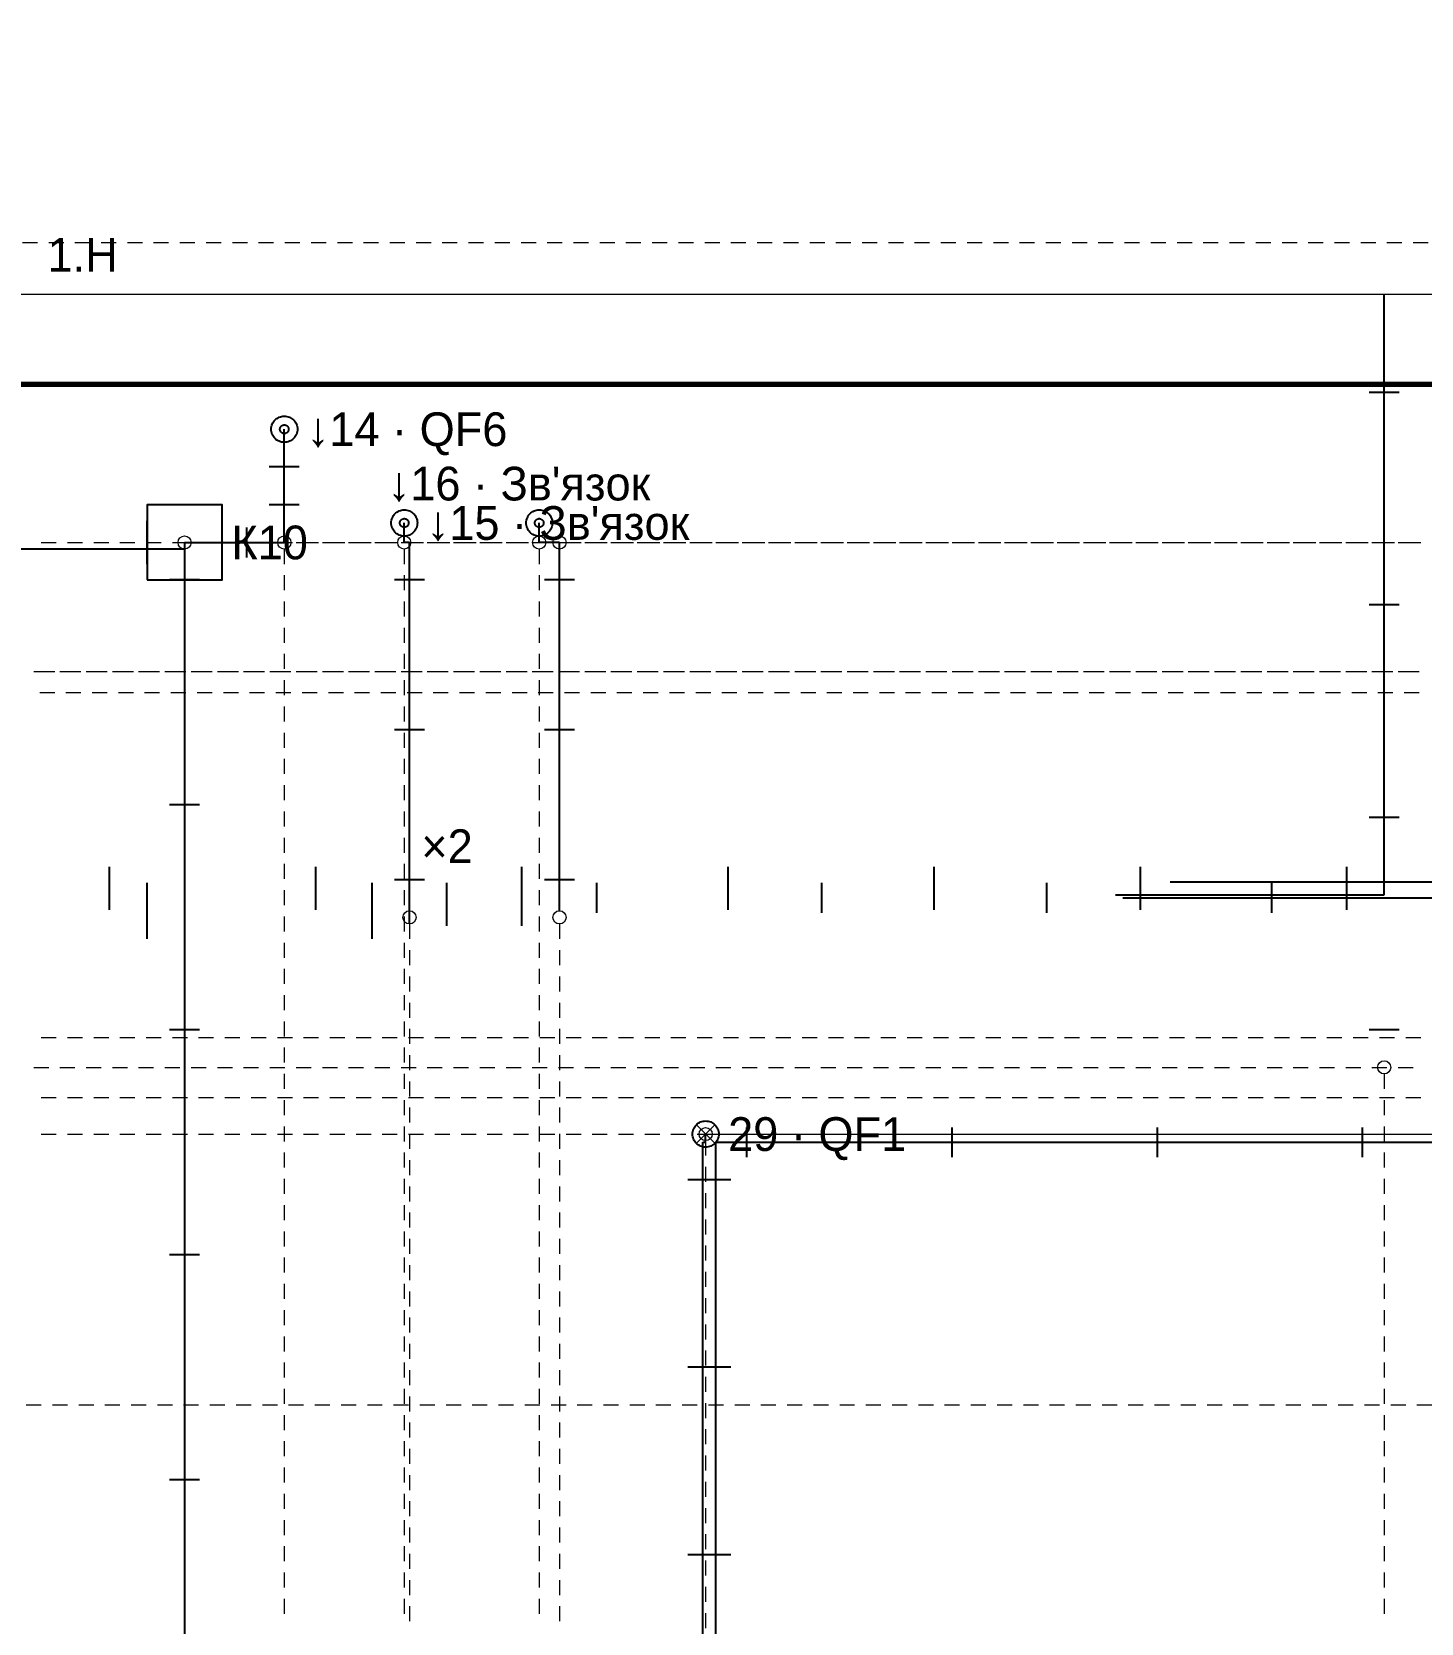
# Paper-space layout '08 Розгортки' of a CAD drawing. Header units: millimetres. Extents: x 0 to 841, y 0 to 594.
# Drawn here: x 273 to 347.1, y 223.4 to 308.3 of the extents above; entities that cross this region are included whole.
import ezdxf
from ezdxf.enums import TextEntityAlignment as Align

# ---------------------------------------------------------------- set-up
doc = ezdxf.new("R2010")
doc.units = ezdxf.units.MM
doc.linetypes.add('E_CABLE_DASH', pattern=[225, 150, -75])
for name, color, linetype in [('E-ELEV', 7, 'Continuous'), ('M-FIX', 7, 'Continuous'), ('W-BOX', 1, 'Continuous'), ('W-CABLE-DEVICE', 1, 'E_CABLE_DASH'), ('W-CABLE-LIGHT', 1, 'E_CABLE_DASH'), ('W-CABLE-LOW', 1, 'E_CABLE_DASH'), ('W-CABLE-SOCKET', 1, 'E_CABLE_DASH')]:
    doc.layers.add(name, color=color, linetype=linetype)
doc.styles.add('PLEX_LIGHT', font='IBMPlexSans-Light.ttf')

psp = doc.layouts.new('08 Розгортки')

# ---------------------------------------------------------------- linework, layer by layer
at = {"layer": 'E-ELEV', "lineweight": 13, "true_color": 0xd9d3c8}
for p, q in [((272.497, 297.075), (273.297, 297.075)), ((273.897, 297.075), (274.697, 297.075)), ((275.297, 297.075), (276.097, 297.075)), ((276.697, 297.075), (277.497, 297.075)), ((278.097, 297.075), (278.897, 297.075)), ((279.497, 297.075), (280.297, 297.075)), ((280.897, 297.075), (281.697, 297.075)), ((282.297, 297.075), (283.097, 297.075)), ((283.697, 297.075), (284.497, 297.075)), ((285.097, 297.075), (285.897, 297.075)), ((286.497, 297.075), (287.297, 297.075)), ((287.897, 297.075), (288.697, 297.075)), ((289.297, 297.075), (290.097, 297.075)), ((290.697, 297.075), (291.497, 297.075)), ((292.097, 297.075), (292.897, 297.075)), ((293.497, 297.075), (294.297, 297.075)), ((294.897, 297.075), (295.697, 297.075)), ((296.297, 297.075), (297.097, 297.075)), ((297.697, 297.075), (298.497, 297.075)), ((299.097, 297.075), (299.897, 297.075)), ((300.497, 297.075), (301.297, 297.075)), ((301.897, 297.075), (302.697, 297.075)), ((303.297, 297.075), (304.097, 297.075)), ((304.697, 297.075), (305.497, 297.075)), ((306.097, 297.075), (306.897, 297.075)), ((307.497, 297.075), (308.297, 297.075)), ((308.897, 297.075), (309.697, 297.075)), ((310.297, 297.075), (311.097, 297.075)), ((311.697, 297.075), (312.497, 297.075)), ((313.097, 297.075), (313.897, 297.075)), ((314.497, 297.075), (315.297, 297.075)), ((315.897, 297.075), (316.697, 297.075)), ((317.297, 297.075), (318.097, 297.075)), ((318.697, 297.075), (319.497, 297.075)), ((320.097, 297.075), (320.897, 297.075)), ((321.497, 297.075), (322.297, 297.075)), ((322.897, 297.075), (323.697, 297.075)), ((324.297, 297.075), (325.097, 297.075)), ((325.697, 297.075), (326.497, 297.075)), ((327.097, 297.075), (327.897, 297.075)), ((328.497, 297.075), (329.297, 297.075)), ((329.897, 297.075), (330.697, 297.075)), ((331.297, 297.075), (332.097, 297.075)), ((332.697, 297.075), (333.497, 297.075)), ((334.097, 297.075), (334.897, 297.075)), ((335.497, 297.075), (336.297, 297.075)), ((336.897, 297.075), (337.697, 297.075)), ((338.297, 297.075), (339.097, 297.075)), ((339.697, 297.075), (340.497, 297.075)), ((341.097, 297.075), (341.897, 297.075)), ((342.497, 297.075), (343.297, 297.075)), ((343.897, 297.075), (344.697, 297.075)), ((345.297, 297.075), (346.097, 297.075)), ((346.697, 297.075), (347.497, 297.075)), ((273.497, 281.075), (274.297, 281.075)), ((274.897, 281.075), (275.697, 281.075)), ((276.297, 281.075), (277.097, 281.075)), ((277.697, 281.075), (278.497, 281.075)), ((279.097, 281.075), (279.897, 281.075)), ((280.497, 281.075), (281.297, 281.075)), ((281.497, 281.075), (282.297, 281.075)), ((281.897, 281.075), (282.697, 281.075)), ((282.897, 281.075), (283.697, 281.075)), ((283.297, 281.075), (284.097, 281.075)), ((284.297, 281.075), (285.097, 281.075)), ((284.697, 281.075), (285.497, 281.075)), ((285.697, 281.075), (286.497, 281.075)), ((286.097, 281.075), (286.897, 281.075)), ((287.097, 281.075), (287.897, 281.075)), ((287.497, 281.075), (288.297, 281.075)), ((288.497, 281.075), (289.297, 281.075)), ((288.897, 281.075), (289.697, 281.075)), ((289.897, 281.075), (290.697, 281.075)), ((290.297, 281.075), (291.097, 281.075)), ((291.297, 281.075), (292.097, 281.075)), ((291.697, 281.075), (292.497, 281.075)), ((292.697, 281.075), (293.497, 281.075)), ((293.097, 281.075), (293.897, 281.075)), ((294.097, 281.075), (294.897, 281.075)), ((294.497, 281.075), (295.297, 281.075)), ((295.497, 281.075), (296.297, 281.075)), ((295.897, 281.075), (296.697, 281.075)), ((296.897, 281.075), (297.697, 281.075)), ((297.297, 281.075), (298.097, 281.075)), ((298.297, 281.075), (299.097, 281.075)), ((298.697, 281.075), (299.497, 281.075)), ((299.697, 281.075), (300.497, 281.075)), ((300.097, 281.075), (300.897, 281.075)), ((301.097, 281.075), (301.897, 281.075)), ((301.497, 281.075), (302.297, 281.075)), ((301.497, 281.075), (302.297, 281.075)), ((302.497, 281.075), (303.297, 281.075)), ((302.897, 281.075), (303.697, 281.075)), ((302.897, 281.075), (303.697, 281.075)), ((303.897, 281.075), (304.697, 281.075)), ((304.297, 281.075), (305.097, 281.075)), ((304.297, 281.075), (305.097, 281.075)), ((305.297, 281.075), (306.097, 281.075)), ((305.697, 281.075), (306.497, 281.075)), ((305.697, 281.075), (306.497, 281.075)), ((306.697, 281.075), (307.497, 281.075)), ((307.097, 281.075), (307.897, 281.075)), ((307.097, 281.075), (307.897, 281.075)), ((308.097, 281.075), (308.897, 281.075)), ((308.497, 281.075), (309.297, 281.075)), ((308.497, 281.075), (309.297, 281.075)), ((309.497, 281.075), (310.297, 281.075)), ((309.897, 281.075), (310.697, 281.075)), ((309.897, 281.075), (310.697, 281.075)), ((310.897, 281.075), (311.697, 281.075)), ((311.297, 281.075), (312.097, 281.075)), ((311.297, 281.075), (312.097, 281.075)), ((312.297, 281.075), (313.097, 281.075)), ((312.697, 281.075), (313.497, 281.075)), ((312.697, 281.075), (313.497, 281.075)), ((313.697, 281.075), (314.497, 281.075)), ((314.097, 281.075), (314.897, 281.075)), ((314.097, 281.075), (314.897, 281.075)), ((315.097, 281.075), (315.897, 281.075)), ((315.497, 281.075), (316.297, 281.075)), ((315.497, 281.075), (316.297, 281.075)), ((316.497, 281.075), (317.297, 281.075)), ((316.897, 281.075), (317.697, 281.075)), ((316.897, 281.075), (317.697, 281.075)), ((317.897, 281.075), (318.697, 281.075)), ((318.297, 281.075), (319.097, 281.075)), ((318.297, 281.075), (319.097, 281.075)), ((319.297, 281.075), (320.097, 281.075)), ((319.697, 281.075), (320.497, 281.075)), ((319.697, 281.075), (320.497, 281.075)), ((320.697, 281.075), (321.497, 281.075)), ((321.097, 281.075), (321.897, 281.075)), ((321.097, 281.075), (321.897, 281.075)), ((322.097, 281.075), (322.897, 281.075)), ((322.497, 281.075), (323.297, 281.075)), ((322.497, 281.075), (323.297, 281.075)), ((323.497, 281.075), (324.297, 281.075)), ((323.897, 281.075), (324.697, 281.075)), ((323.897, 281.075), (324.697, 281.075)), ((324.897, 281.075), (325.697, 281.075)), ((325.297, 281.075), (326.097, 281.075)), ((325.297, 281.075), (326.097, 281.075)), ((326.297, 281.075), (327.097, 281.075)), ((326.697, 281.075), (327.497, 281.075)), ((326.697, 281.075), (327.497, 281.075)), ((327.697, 281.075), (328.497, 281.075)), ((328.097, 281.075), (328.897, 281.075)), ((328.097, 281.075), (328.897, 281.075)), ((329.097, 281.075), (329.897, 281.075)), ((329.497, 281.075), (330.297, 281.075)), ((329.497, 281.075), (330.297, 281.075)), ((330.497, 281.075), (331.297, 281.075)), ((330.897, 281.075), (331.697, 281.075)), ((330.897, 281.075), (331.697, 281.075)), ((331.897, 281.075), (332.697, 281.075)), ((332.297, 281.075), (333.097, 281.075)), ((332.297, 281.075), (333.097, 281.075)), ((333.297, 281.075), (334.097, 281.075)), ((333.697, 281.075), (334.497, 281.075)), ((333.697, 281.075), (334.497, 281.075)), ((334.697, 281.075), (335.497, 281.075)), ((335.097, 281.075), (335.897, 281.075)), ((335.097, 281.075), (335.897, 281.075)), ((336.097, 281.075), (336.897, 281.075)), ((336.497, 281.075), (337.297, 281.075)), ((336.497, 281.075), (337.297, 281.075)), ((337.497, 281.075), (338.297, 281.075)), ((337.897, 281.075), (338.697, 281.075)), ((337.897, 281.075), (338.697, 281.075)), ((338.897, 281.075), (339.697, 281.075)), ((339.297, 281.075), (340.097, 281.075)), ((339.297, 281.075), (340.097, 281.075)), ((340.297, 281.075), (341.097, 281.075)), ((340.697, 281.075), (341.497, 281.075)), ((340.697, 281.075), (341.497, 281.075)), ((341.697, 281.075), (342.497, 281.075)), ((342.097, 281.075), (342.897, 281.075)), ((342.097, 281.075), (342.897, 281.075)), ((343.097, 281.075), (343.897, 281.075)), ((343.497, 281.075), (344.297, 281.075)), ((343.497, 281.075), (344.297, 281.075)), ((344.497, 281.075), (345.297, 281.075)), ((344.897, 281.075), (345.697, 281.075)), ((344.897, 281.075), (345.697, 281.075)), ((345.897, 281.075), (346.697, 281.075)), ((346.297, 281.075), (347.097, 281.075)), ((346.297, 281.075), (347.097, 281.075)), ((281.147, 280.725), (281.147, 279.925)), ((286.467, 280.725), (286.467, 279.925)), ((292.867, 280.725), (292.867, 279.925)), ((300.067, 280.725), (300.067, 279.925)), ((281.147, 279.325), (281.147, 278.525)), ((286.467, 279.325), (286.467, 278.525)), ((292.867, 279.325), (292.867, 278.525)), ((300.067, 279.325), (300.067, 278.525)), ((281.147, 277.925), (281.147, 277.125)), ((286.467, 277.925), (286.467, 277.125)), ((292.867, 277.925), (292.867, 277.125)), ((300.067, 277.925), (300.067, 277.125)), ((281.147, 276.525), (281.147, 275.725)), ((286.467, 276.525), (286.467, 275.725)), ((292.867, 276.525), (292.867, 275.725)), ((300.067, 276.525), (300.067, 275.725)), ((281.147, 275.125), (281.147, 274.325)), ((286.467, 275.125), (286.467, 274.325)), ((292.867, 275.125), (292.867, 274.325)), ((300.067, 275.125), (300.067, 274.325)), ((273.097, 274.195), (273.897, 274.195)), ((273.417, 274.195), (274.217, 274.195)), ((274.497, 274.195), (275.297, 274.195)), ((274.817, 274.195), (275.617, 274.195)), ((275.897, 274.195), (276.697, 274.195)), ((276.217, 274.195), (277.017, 274.195)), ((277.297, 274.195), (278.097, 274.195)), ((277.617, 274.195), (278.417, 274.195)), ((278.697, 274.195), (279.497, 274.195)), ((279.017, 274.195), (279.817, 274.195)), ((280.097, 274.195), (280.897, 274.195)), ((280.417, 274.195), (281.217, 274.195)), ((281.147, 273.725), (281.147, 272.925)), ((281.497, 274.195), (282.297, 274.195)), ((281.817, 274.195), (282.617, 274.195)), ((282.897, 274.195), (283.697, 274.195)), ((283.217, 274.195), (284.017, 274.195)), ((284.297, 274.195), (285.097, 274.195)), ((284.617, 274.195), (285.417, 274.195)), ((285.697, 274.195), (286.497, 274.195)), ((286.017, 274.195), (286.817, 274.195)), ((286.467, 273.725), (286.467, 272.925)), ((287.097, 274.195), (287.897, 274.195)), ((287.417, 274.195), (288.217, 274.195)), ((288.497, 274.195), (289.297, 274.195)), ((288.817, 274.195), (289.617, 274.195)), ((289.897, 274.195), (290.697, 274.195)), ((290.217, 274.195), (291.017, 274.195)), ((291.297, 274.195), (292.097, 274.195)), ((291.617, 274.195), (292.417, 274.195)), ((292.697, 274.195), (293.497, 274.195)), ((292.867, 273.725), (292.867, 272.925)), ((293.017, 274.195), (293.817, 274.195)), ((294.097, 274.195), (294.897, 274.195)), ((294.417, 274.195), (295.217, 274.195)), ((295.497, 274.195), (296.297, 274.195)), ((295.817, 274.195), (296.617, 274.195)), ((296.897, 274.195), (297.697, 274.195)), ((297.217, 274.195), (298.017, 274.195)), ((298.297, 274.195), (299.097, 274.195)), ((298.617, 274.195), (299.417, 274.195)), ((299.697, 274.195), (300.497, 274.195)), ((300.017, 274.195), (300.817, 274.195)), ((300.067, 273.725), (300.067, 272.925)), ((301.097, 274.195), (301.897, 274.195)), ((301.417, 274.195), (302.217, 274.195)), ((302.497, 274.195), (303.297, 274.195)), ((302.817, 274.195), (303.617, 274.195)), ((303.897, 274.195), (304.697, 274.195)), ((304.217, 274.195), (305.017, 274.195)), ((305.297, 274.195), (306.097, 274.195)), ((305.617, 274.195), (306.417, 274.195)), ((306.697, 274.195), (307.497, 274.195)), ((307.017, 274.195), (307.817, 274.195)), ((308.097, 274.195), (308.897, 274.195)), ((308.417, 274.195), (309.217, 274.195)), ((309.497, 274.195), (310.297, 274.195)), ((309.817, 274.195), (310.617, 274.195)), ((310.897, 274.195), (311.697, 274.195)), ((311.217, 274.195), (312.017, 274.195)), ((312.297, 274.195), (313.097, 274.195)), ((312.617, 274.195), (313.417, 274.195)), ((313.697, 274.195), (314.497, 274.195)), ((314.017, 274.195), (314.817, 274.195)), ((315.097, 274.195), (315.897, 274.195)), ((315.417, 274.195), (316.217, 274.195)), ((316.497, 274.195), (317.297, 274.195)), ((316.817, 274.195), (317.617, 274.195)), ((317.897, 274.195), (318.697, 274.195)), ((318.217, 274.195), (319.017, 274.195)), ((319.297, 274.195), (320.097, 274.195)), ((319.617, 274.195), (320.417, 274.195)), ((320.697, 274.195), (321.497, 274.195)), ((321.017, 274.195), (321.817, 274.195)), ((322.097, 274.195), (322.897, 274.195)), ((322.417, 274.195), (323.217, 274.195)), ((323.497, 274.195), (324.297, 274.195)), ((323.817, 274.195), (324.617, 274.195)), ((324.897, 274.195), (325.697, 274.195)), ((325.217, 274.195), (326.017, 274.195)), ((326.297, 274.195), (327.097, 274.195)), ((326.617, 274.195), (327.417, 274.195)), ((327.697, 274.195), (328.497, 274.195)), ((328.017, 274.195), (328.817, 274.195)), ((329.097, 274.195), (329.897, 274.195)), ((329.417, 274.195), (330.217, 274.195)), ((330.497, 274.195), (331.297, 274.195)), ((330.817, 274.195), (331.617, 274.195)), ((331.897, 274.195), (332.697, 274.195)), ((332.217, 274.195), (333.017, 274.195)), ((333.297, 274.195), (334.097, 274.195)), ((333.617, 274.195), (334.417, 274.195)), ((334.697, 274.195), (335.497, 274.195)), ((335.017, 274.195), (335.817, 274.195)), ((336.097, 274.195), (336.897, 274.195)), ((336.417, 274.195), (337.217, 274.195)), ((337.497, 274.195), (338.297, 274.195)), ((337.817, 274.195), (338.617, 274.195)), ((338.897, 274.195), (339.697, 274.195)), ((339.217, 274.195), (340.017, 274.195)), ((340.297, 274.195), (341.097, 274.195)), ((340.617, 274.195), (341.417, 274.195)), ((341.697, 274.195), (342.497, 274.195)), ((342.017, 274.195), (342.817, 274.195)), ((343.097, 274.195), (343.897, 274.195)), ((343.417, 274.195), (344.217, 274.195)), ((344.497, 274.195), (345.297, 274.195)), ((344.817, 274.195), (345.617, 274.195)), ((345.897, 274.195), (346.697, 274.195)), ((346.217, 274.195), (347.017, 274.195)), ((273.417, 273.075), (274.217, 273.075)), ((274.817, 273.075), (275.617, 273.075)), ((276.217, 273.075), (277.017, 273.075)), ((277.617, 273.075), (278.417, 273.075)), ((279.017, 273.075), (279.817, 273.075)), ((280.417, 273.075), (281.217, 273.075)), ((281.817, 273.075), (282.617, 273.075)), ((283.217, 273.075), (284.017, 273.075)), ((284.617, 273.075), (285.417, 273.075)), ((286.017, 273.075), (286.817, 273.075)), ((287.417, 273.075), (288.217, 273.075)), ((288.817, 273.075), (289.617, 273.075)), ((290.217, 273.075), (291.017, 273.075)), ((291.617, 273.075), (292.417, 273.075)), ((293.017, 273.075), (293.817, 273.075)), ((294.417, 273.075), (295.217, 273.075)), ((295.817, 273.075), (296.617, 273.075)), ((297.217, 273.075), (298.017, 273.075)), ((298.617, 273.075), (299.417, 273.075)), ((300.017, 273.075), (300.817, 273.075)), ((301.417, 273.075), (302.217, 273.075)), ((302.817, 273.075), (303.617, 273.075)), ((304.217, 273.075), (305.017, 273.075)), ((305.617, 273.075), (306.417, 273.075)), ((307.017, 273.075), (307.817, 273.075)), ((308.417, 273.075), (309.217, 273.075)), ((309.817, 273.075), (310.617, 273.075)), ((311.217, 273.075), (312.017, 273.075)), ((312.617, 273.075), (313.417, 273.075)), ((314.017, 273.075), (314.817, 273.075)), ((315.417, 273.075), (316.217, 273.075)), ((316.817, 273.075), (317.617, 273.075)), ((318.217, 273.075), (319.017, 273.075)), ((319.617, 273.075), (320.417, 273.075)), ((321.017, 273.075), (321.817, 273.075)), ((322.417, 273.075), (323.217, 273.075)), ((323.817, 273.075), (324.617, 273.075)), ((325.217, 273.075), (326.017, 273.075)), ((326.617, 273.075), (327.417, 273.075)), ((328.017, 273.075), (328.817, 273.075)), ((329.417, 273.075), (330.217, 273.075)), ((330.817, 273.075), (331.617, 273.075)), ((332.217, 273.075), (333.017, 273.075)), ((333.617, 273.075), (334.417, 273.075)), ((335.017, 273.075), (335.817, 273.075)), ((336.417, 273.075), (337.217, 273.075)), ((337.817, 273.075), (338.617, 273.075)), ((339.217, 273.075), (340.017, 273.075)), ((340.617, 273.075), (341.417, 273.075)), ((342.017, 273.075), (342.817, 273.075)), ((343.417, 273.075), (344.217, 273.075)), ((344.817, 273.075), (345.617, 273.075)), ((346.217, 273.075), (347.017, 273.075)), ((281.147, 272.325), (281.147, 271.525)), ((286.467, 272.325), (286.467, 271.525)), ((292.867, 272.325), (292.867, 271.525)), ((300.067, 272.325), (300.067, 271.525)), ((281.147, 270.925), (281.147, 270.125)), ((286.467, 270.925), (286.467, 270.125)), ((292.867, 270.925), (292.867, 270.125)), ((300.067, 270.925), (300.067, 270.125)), ((281.147, 269.525), (281.147, 268.725)), ((286.467, 269.525), (286.467, 268.725)), ((292.867, 269.525), (292.867, 268.725)), ((300.067, 269.525), (300.067, 268.725)), ((281.147, 268.125), (281.147, 267.325)), ((286.467, 268.125), (286.467, 267.325)), ((292.867, 268.125), (292.867, 267.325)), ((300.067, 268.125), (300.067, 267.325)), ((281.147, 266.725), (281.147, 265.925)), ((286.467, 266.725), (286.467, 265.925)), ((292.867, 266.725), (292.867, 265.925)), ((300.067, 266.725), (300.067, 265.925)), ((281.147, 265.325), (281.147, 264.525)), ((286.467, 265.325), (286.467, 264.525)), ((292.867, 265.325), (292.867, 264.525)), ((300.067, 265.325), (300.067, 264.525)), ((281.147, 263.925), (281.147, 263.125)), ((286.467, 263.925), (286.467, 263.125)), ((292.867, 263.925), (292.867, 263.125)), ((300.067, 263.925), (300.067, 263.125)), ((281.147, 262.525), (281.147, 261.725)), ((286.467, 262.525), (286.467, 261.725)), ((292.867, 262.525), (292.867, 261.725)), ((300.067, 262.525), (300.067, 261.725)), ((281.147, 261.125), (281.147, 260.325)), ((286.467, 261.125), (286.467, 260.325)), ((292.867, 261.125), (292.867, 260.325)), ((293.147, 260.725), (293.147, 259.925)), ((300.067, 261.125), (300.067, 260.325)), ((301.147, 260.725), (301.147, 259.925)), ((281.147, 259.725), (281.147, 258.925)), ((286.467, 259.725), (286.467, 258.925)), ((292.867, 259.725), (292.867, 258.925)), ((293.147, 259.325), (293.147, 258.525)), ((300.067, 259.725), (300.067, 258.925)), ((301.147, 259.325), (301.147, 258.525)), ((281.147, 258.325), (281.147, 257.525)), ((286.467, 258.325), (286.467, 257.525)), ((292.867, 258.325), (292.867, 257.525)), ((300.067, 258.325), (300.067, 257.525)), ((293.147, 257.925), (293.147, 257.125)), ((301.147, 257.925), (301.147, 257.125)), ((281.147, 256.925), (281.147, 256.125)), ((286.467, 256.925), (286.467, 256.125)), ((292.867, 256.925), (292.867, 256.125)), ((293.147, 256.525), (293.147, 255.725)), ((300.067, 256.925), (300.067, 256.125)), ((301.147, 256.525), (301.147, 255.725)), ((281.147, 255.525), (281.147, 254.725)), ((286.467, 255.525), (286.467, 254.725)), ((292.867, 255.525), (292.867, 254.725)), ((300.067, 255.525), (300.067, 254.725)), ((273.497, 254.675), (274.297, 254.675)), ((274.897, 254.675), (275.697, 254.675)), ((276.297, 254.675), (277.097, 254.675)), ((277.697, 254.675), (278.497, 254.675)), ((279.097, 254.675), (279.897, 254.675)), ((280.497, 254.675), (281.297, 254.675)), ((281.897, 254.675), (282.697, 254.675)), ((283.297, 254.675), (284.097, 254.675)), ((284.697, 254.675), (285.497, 254.675)), ((286.097, 254.675), (286.897, 254.675)), ((287.497, 254.675), (288.297, 254.675)), ((288.897, 254.675), (289.697, 254.675)), ((290.297, 254.675), (291.097, 254.675)), ((291.697, 254.675), (292.497, 254.675)), ((293.097, 254.675), (293.897, 254.675)), ((293.147, 255.125), (293.147, 254.325)), ((294.497, 254.675), (295.297, 254.675)), ((295.897, 254.675), (296.697, 254.675)), ((297.297, 254.675), (298.097, 254.675)), ((298.697, 254.675), (299.497, 254.675)), ((300.097, 254.675), (300.897, 254.675)), ((301.147, 255.125), (301.147, 254.325)), ((301.497, 254.675), (302.297, 254.675)), ((302.897, 254.675), (303.697, 254.675)), ((304.297, 254.675), (305.097, 254.675)), ((305.697, 254.675), (306.497, 254.675)), ((307.097, 254.675), (307.897, 254.675)), ((308.497, 254.675), (309.297, 254.675)), ((309.897, 254.675), (310.697, 254.675)), ((311.297, 254.675), (312.097, 254.675)), ((312.697, 254.675), (313.497, 254.675)), ((314.097, 254.675), (314.897, 254.675)), ((315.497, 254.675), (316.297, 254.675)), ((316.897, 254.675), (317.697, 254.675)), ((318.297, 254.675), (319.097, 254.675)), ((319.697, 254.675), (320.497, 254.675)), ((321.097, 254.675), (321.897, 254.675)), ((322.497, 254.675), (323.297, 254.675)), ((323.897, 254.675), (324.697, 254.675)), ((325.297, 254.675), (326.097, 254.675)), ((326.697, 254.675), (327.497, 254.675)), ((328.097, 254.675), (328.897, 254.675)), ((329.497, 254.675), (330.297, 254.675)), ((330.897, 254.675), (331.697, 254.675)), ((332.297, 254.675), (333.097, 254.675)), ((333.697, 254.675), (334.497, 254.675)), ((335.097, 254.675), (335.897, 254.675)), ((336.497, 254.675), (337.297, 254.675)), ((337.897, 254.675), (338.697, 254.675)), ((339.297, 254.675), (340.097, 254.675)), ((340.697, 254.675), (341.497, 254.675)), ((342.097, 254.675), (342.897, 254.675)), ((343.497, 254.675), (344.297, 254.675)), ((344.897, 254.675), (345.697, 254.675)), ((346.297, 254.675), (347.097, 254.675)), ((281.147, 254.125), (281.147, 253.325)), ((286.467, 254.125), (286.467, 253.325)), ((292.867, 254.125), (292.867, 253.325)), ((300.067, 254.125), (300.067, 253.325)), ((273.097, 253.075), (273.897, 253.075)), ((274.497, 253.075), (275.297, 253.075)), ((275.897, 253.075), (276.697, 253.075)), ((277.297, 253.075), (278.097, 253.075)), ((278.697, 253.075), (279.497, 253.075)), ((280.097, 253.075), (280.897, 253.075)), ((281.497, 253.075), (282.297, 253.075)), ((282.897, 253.075), (283.697, 253.075)), ((284.297, 253.075), (285.097, 253.075)), ((285.697, 253.075), (286.497, 253.075)), ((287.097, 253.075), (287.897, 253.075)), ((288.497, 253.075), (289.297, 253.075)), ((289.897, 253.075), (290.697, 253.075)), ((291.297, 253.075), (292.097, 253.075)), ((292.697, 253.075), (293.497, 253.075)), ((293.147, 253.725), (293.147, 252.925)), ((294.097, 253.075), (294.897, 253.075)), ((295.497, 253.075), (296.297, 253.075)), ((296.897, 253.075), (297.697, 253.075)), ((298.297, 253.075), (299.097, 253.075)), ((299.697, 253.075), (300.497, 253.075)), ((301.097, 253.075), (301.897, 253.075)), ((301.147, 253.725), (301.147, 252.925)), ((302.497, 253.075), (303.297, 253.075)), ((303.897, 253.075), (304.697, 253.075)), ((305.297, 253.075), (306.097, 253.075)), ((306.697, 253.075), (307.497, 253.075)), ((308.097, 253.075), (308.897, 253.075)), ((309.497, 253.075), (310.297, 253.075)), ((310.897, 253.075), (311.697, 253.075)), ((312.297, 253.075), (313.097, 253.075)), ((313.697, 253.075), (314.497, 253.075)), ((315.097, 253.075), (315.897, 253.075)), ((316.497, 253.075), (317.297, 253.075)), ((317.897, 253.075), (318.697, 253.075)), ((319.297, 253.075), (320.097, 253.075)), ((320.697, 253.075), (321.497, 253.075)), ((322.097, 253.075), (322.897, 253.075)), ((323.497, 253.075), (324.297, 253.075)), ((324.897, 253.075), (325.697, 253.075)), ((326.297, 253.075), (327.097, 253.075)), ((327.697, 253.075), (328.497, 253.075)), ((329.097, 253.075), (329.897, 253.075)), ((330.497, 253.075), (331.297, 253.075)), ((331.897, 253.075), (332.697, 253.075)), ((333.297, 253.075), (334.097, 253.075)), ((334.697, 253.075), (335.497, 253.075)), ((336.097, 253.075), (336.897, 253.075)), ((337.497, 253.075), (338.297, 253.075)), ((338.897, 253.075), (339.697, 253.075)), ((340.297, 253.075), (341.097, 253.075)), ((341.697, 253.075), (342.497, 253.075)), ((343.097, 253.075), (343.897, 253.075)), ((344.497, 253.075), (345.297, 253.075)), ((345.897, 253.075), (346.697, 253.075)), ((281.147, 252.725), (281.147, 251.925)), ((286.467, 252.725), (286.467, 251.925)), ((292.867, 252.725), (292.867, 251.925)), ((293.147, 252.325), (293.147, 251.525)), ((300.067, 252.725), (300.067, 251.925)), ((301.147, 252.325), (301.147, 251.525)), ((345.147, 252.725), (345.147, 251.925)), ((273.497, 251.475), (274.297, 251.475)), ((274.897, 251.475), (275.697, 251.475)), ((276.297, 251.475), (277.097, 251.475)), ((277.697, 251.475), (278.497, 251.475)), ((279.097, 251.475), (279.897, 251.475)), ((280.497, 251.475), (281.297, 251.475)), ((281.147, 251.325), (281.147, 250.525)), ((281.897, 251.475), (282.697, 251.475)), ((283.297, 251.475), (284.097, 251.475)), ((284.697, 251.475), (285.497, 251.475)), ((286.097, 251.475), (286.897, 251.475)), ((286.467, 251.325), (286.467, 250.525)), ((287.497, 251.475), (288.297, 251.475)), ((288.897, 251.475), (289.697, 251.475)), ((290.297, 251.475), (291.097, 251.475)), ((291.697, 251.475), (292.497, 251.475)), ((292.867, 251.325), (292.867, 250.525)), ((293.097, 251.475), (293.897, 251.475)), ((294.497, 251.475), (295.297, 251.475)), ((295.897, 251.475), (296.697, 251.475)), ((297.297, 251.475), (298.097, 251.475)), ((298.697, 251.475), (299.497, 251.475)), ((300.067, 251.325), (300.067, 250.525)), ((300.097, 251.475), (300.897, 251.475)), ((301.497, 251.475), (302.297, 251.475)), ((302.897, 251.475), (303.697, 251.475)), ((304.297, 251.475), (305.097, 251.475)), ((305.697, 251.475), (306.497, 251.475)), ((307.097, 251.475), (307.897, 251.475)), ((308.497, 251.475), (309.297, 251.475)), ((309.897, 251.475), (310.697, 251.475)), ((311.297, 251.475), (312.097, 251.475)), ((312.697, 251.475), (313.497, 251.475)), ((314.097, 251.475), (314.897, 251.475)), ((315.497, 251.475), (316.297, 251.475)), ((316.897, 251.475), (317.697, 251.475)), ((318.297, 251.475), (319.097, 251.475)), ((319.697, 251.475), (320.497, 251.475)), ((321.097, 251.475), (321.897, 251.475)), ((322.497, 251.475), (323.297, 251.475)), ((323.897, 251.475), (324.697, 251.475)), ((325.297, 251.475), (326.097, 251.475)), ((326.697, 251.475), (327.497, 251.475)), ((328.097, 251.475), (328.897, 251.475)), ((329.497, 251.475), (330.297, 251.475)), ((330.897, 251.475), (331.697, 251.475)), ((332.297, 251.475), (333.097, 251.475)), ((333.697, 251.475), (334.497, 251.475)), ((335.097, 251.475), (335.897, 251.475)), ((336.497, 251.475), (337.297, 251.475)), ((337.897, 251.475), (338.697, 251.475)), ((339.297, 251.475), (340.097, 251.475)), ((340.697, 251.475), (341.497, 251.475)), ((342.097, 251.475), (342.897, 251.475)), ((343.497, 251.475), (344.297, 251.475)), ((344.897, 251.475), (345.697, 251.475)), ((345.147, 251.325), (345.147, 250.525)), ((346.297, 251.475), (347.097, 251.475)), ((293.147, 250.925), (293.147, 250.125)), ((301.147, 250.925), (301.147, 250.125)), ((281.147, 249.925), (281.147, 249.125)), ((286.467, 249.925), (286.467, 249.125)), ((292.867, 249.925), (292.867, 249.125)), ((300.067, 249.925), (300.067, 249.125)), ((345.147, 249.925), (345.147, 249.125)), ((273.497, 249.515), (274.297, 249.515)), ((274.897, 249.515), (275.697, 249.515)), ((276.297, 249.515), (277.097, 249.515)), ((277.697, 249.515), (278.497, 249.515)), ((279.097, 249.515), (279.897, 249.515)), ((280.497, 249.515), (281.297, 249.515)), ((281.897, 249.515), (282.697, 249.515)), ((283.297, 249.515), (284.097, 249.515)), ((284.697, 249.515), (285.497, 249.515)), ((286.097, 249.515), (286.897, 249.515)), ((287.497, 249.515), (288.297, 249.515)), ((288.897, 249.515), (289.697, 249.515)), ((290.297, 249.515), (291.097, 249.515)), ((291.697, 249.515), (292.497, 249.515)), ((293.097, 249.515), (293.897, 249.515)), ((293.147, 249.525), (293.147, 248.725)), ((294.497, 249.515), (295.297, 249.515)), ((295.897, 249.515), (296.697, 249.515)), ((297.297, 249.515), (298.097, 249.515)), ((298.697, 249.515), (299.497, 249.515)), ((300.097, 249.515), (300.897, 249.515)), ((301.147, 249.525), (301.147, 248.725)), ((301.497, 249.515), (302.297, 249.515)), ((302.897, 249.515), (303.697, 249.515)), ((304.297, 249.515), (305.097, 249.515)), ((305.697, 249.515), (306.497, 249.515)), ((307.097, 249.515), (307.897, 249.515)), ((308.497, 249.515), (309.297, 249.515)), ((308.947, 249.165), (308.947, 248.365)), ((309.297, 249.515), (310.097, 249.515)), ((309.897, 249.515), (310.697, 249.515)), ((310.697, 249.515), (311.497, 249.515)), ((311.297, 249.515), (312.097, 249.515)), ((312.097, 249.515), (312.897, 249.515)), ((312.697, 249.515), (313.497, 249.515)), ((313.497, 249.515), (314.297, 249.515)), ((314.097, 249.515), (314.897, 249.515)), ((314.897, 249.515), (315.697, 249.515)), ((315.497, 249.515), (316.297, 249.515)), ((316.297, 249.515), (317.097, 249.515)), ((316.897, 249.515), (317.697, 249.515)), ((317.697, 249.515), (318.497, 249.515)), ((318.297, 249.515), (319.097, 249.515)), ((319.097, 249.515), (319.897, 249.515)), ((319.697, 249.515), (320.497, 249.515)), ((320.497, 249.515), (321.297, 249.515)), ((321.097, 249.515), (321.897, 249.515)), ((321.897, 249.515), (322.697, 249.515)), ((322.497, 249.515), (323.297, 249.515)), ((323.297, 249.515), (324.097, 249.515)), ((323.897, 249.515), (324.697, 249.515)), ((324.697, 249.515), (325.497, 249.515)), ((325.297, 249.515), (326.097, 249.515)), ((326.097, 249.515), (326.897, 249.515)), ((326.697, 249.515), (327.497, 249.515)), ((327.497, 249.515), (328.297, 249.515)), ((328.097, 249.515), (328.897, 249.515)), ((328.897, 249.515), (329.697, 249.515)), ((329.497, 249.515), (330.297, 249.515)), ((330.297, 249.515), (331.097, 249.515)), ((330.897, 249.515), (331.697, 249.515)), ((331.697, 249.515), (332.497, 249.515)), ((332.297, 249.515), (333.097, 249.515)), ((333.097, 249.515), (333.897, 249.515)), ((333.697, 249.515), (334.497, 249.515)), ((334.497, 249.515), (335.297, 249.515)), ((335.097, 249.515), (335.897, 249.515)), ((335.897, 249.515), (336.697, 249.515)), ((336.497, 249.515), (337.297, 249.515)), ((337.297, 249.515), (338.097, 249.515)), ((337.897, 249.515), (338.697, 249.515)), ((338.697, 249.515), (339.497, 249.515)), ((339.297, 249.515), (340.097, 249.515)), ((340.097, 249.515), (340.897, 249.515)), ((340.697, 249.515), (341.497, 249.515)), ((341.497, 249.515), (342.297, 249.515)), ((342.097, 249.515), (342.897, 249.515)), ((342.897, 249.515), (343.697, 249.515)), ((343.497, 249.515), (344.297, 249.515)), ((344.297, 249.515), (345.097, 249.515)), ((344.897, 249.515), (345.697, 249.515)), ((345.697, 249.515), (346.497, 249.515)), ((346.297, 249.515), (347.097, 249.515)), ((347.097, 249.515), (347.897, 249.515)), ((281.147, 248.525), (281.147, 247.725)), ((286.467, 248.525), (286.467, 247.725)), ((292.867, 248.525), (292.867, 247.725)), ((293.147, 248.125), (293.147, 247.325)), ((300.067, 248.525), (300.067, 247.725)), ((301.147, 248.125), (301.147, 247.325)), ((345.147, 248.525), (345.147, 247.725)), ((281.147, 247.125), (281.147, 246.325)), ((286.467, 247.125), (286.467, 246.325)), ((292.867, 247.125), (292.867, 246.325)), ((300.067, 247.125), (300.067, 246.325)), ((308.947, 247.765), (308.947, 246.965)), ((345.147, 247.125), (345.147, 246.325)), ((293.147, 246.725), (293.147, 245.925)), ((301.147, 246.725), (301.147, 245.925)), ((308.947, 246.365), (308.947, 245.565)), ((281.147, 245.725), (281.147, 244.925)), ((286.467, 245.725), (286.467, 244.925)), ((292.867, 245.725), (292.867, 244.925)), ((300.067, 245.725), (300.067, 244.925)), ((345.147, 245.725), (345.147, 244.925)), ((293.147, 245.325), (293.147, 244.525)), ((301.147, 245.325), (301.147, 244.525)), ((308.947, 244.965), (308.947, 244.165)), ((281.147, 244.325), (281.147, 243.525)), ((286.467, 244.325), (286.467, 243.525)), ((292.867, 244.325), (292.867, 243.525)), ((293.147, 243.925), (293.147, 243.125)), ((300.067, 244.325), (300.067, 243.525)), ((301.147, 243.925), (301.147, 243.125)), ((345.147, 244.325), (345.147, 243.525)), ((281.147, 242.925), (281.147, 242.125)), ((286.467, 242.925), (286.467, 242.125)), ((292.867, 242.925), (292.867, 242.125)), ((300.067, 242.925), (300.067, 242.125)), ((308.947, 243.565), (308.947, 242.765)), ((345.147, 242.925), (345.147, 242.125)), ((293.147, 242.525), (293.147, 241.725)), ((301.147, 242.525), (301.147, 241.725)), ((308.947, 242.165), (308.947, 241.365)), ((281.147, 241.525), (281.147, 240.725)), ((286.467, 241.525), (286.467, 240.725)), ((292.867, 241.525), (292.867, 240.725)), ((293.147, 241.125), (293.147, 240.325)), ((300.067, 241.525), (300.067, 240.725)), ((301.147, 241.125), (301.147, 240.325)), ((345.147, 241.525), (345.147, 240.725)), ((308.947, 240.765), (308.947, 239.965)), ((281.147, 240.125), (281.147, 239.325)), ((286.467, 240.125), (286.467, 239.325)), ((292.867, 240.125), (292.867, 239.325)), ((293.147, 239.725), (293.147, 238.925)), ((300.067, 240.125), (300.067, 239.325)), ((301.147, 239.725), (301.147, 238.925)), ((345.147, 240.125), (345.147, 239.325)), ((281.147, 238.725), (281.147, 237.925)), ((286.467, 238.725), (286.467, 237.925)), ((292.867, 238.725), (292.867, 237.925)), ((300.067, 238.725), (300.067, 237.925)), ((308.947, 239.365), (308.947, 238.565)), ((345.147, 238.725), (345.147, 237.925)), ((293.147, 238.325), (293.147, 237.525)), ((301.147, 238.325), (301.147, 237.525)), ((308.947, 237.965), (308.947, 237.165)), ((281.147, 237.325), (281.147, 236.525)), ((286.467, 237.325), (286.467, 236.525)), ((292.867, 237.325), (292.867, 236.525)), ((293.147, 236.925), (293.147, 236.125)), ((300.067, 237.325), (300.067, 236.525)), ((301.147, 236.925), (301.147, 236.125)), ((345.147, 237.325), (345.147, 236.525)), ((308.947, 236.565), (308.947, 235.765)), ((281.147, 235.925), (281.147, 235.125)), ((286.467, 235.925), (286.467, 235.125)), ((292.867, 235.925), (292.867, 235.125)), ((293.147, 235.525), (293.147, 234.725)), ((300.067, 235.925), (300.067, 235.125)), ((301.147, 235.525), (301.147, 234.725)), ((308.947, 235.165), (308.947, 234.365)), ((345.147, 235.925), (345.147, 235.125)), ((272.697, 235.075), (273.497, 235.075)), ((274.097, 235.075), (274.897, 235.075)), ((275.497, 235.075), (276.297, 235.075)), ((276.897, 235.075), (277.697, 235.075)), ((278.297, 235.075), (279.097, 235.075)), ((279.697, 235.075), (280.497, 235.075)), ((281.097, 235.075), (281.897, 235.075)), ((281.147, 234.525), (281.147, 233.725)), ((282.497, 235.075), (283.297, 235.075)), ((283.897, 235.075), (284.697, 235.075)), ((285.297, 235.075), (286.097, 235.075)), ((286.467, 234.525), (286.467, 233.725)), ((286.697, 235.075), (287.497, 235.075)), ((288.097, 235.075), (288.897, 235.075)), ((289.497, 235.075), (290.297, 235.075)), ((290.897, 235.075), (291.697, 235.075)), ((292.297, 235.075), (293.097, 235.075)), ((292.867, 234.525), (292.867, 233.725)), ((293.697, 235.075), (294.497, 235.075)), ((295.097, 235.075), (295.897, 235.075)), ((296.497, 235.075), (297.297, 235.075)), ((297.897, 235.075), (298.697, 235.075)), ((299.297, 235.075), (300.097, 235.075)), ((300.067, 234.525), (300.067, 233.725)), ((300.697, 235.075), (301.497, 235.075)), ((302.097, 235.075), (302.897, 235.075)), ((303.497, 235.075), (304.297, 235.075)), ((304.897, 235.075), (305.697, 235.075)), ((306.297, 235.075), (307.097, 235.075)), ((307.697, 235.075), (308.497, 235.075)), ((309.097, 235.075), (309.897, 235.075)), ((310.497, 235.075), (311.297, 235.075)), ((311.897, 235.075), (312.697, 235.075)), ((313.297, 235.075), (314.097, 235.075)), ((314.697, 235.075), (315.497, 235.075)), ((316.097, 235.075), (316.897, 235.075)), ((317.497, 235.075), (318.297, 235.075)), ((318.897, 235.075), (319.697, 235.075)), ((320.297, 235.075), (321.097, 235.075)), ((321.697, 235.075), (322.497, 235.075)), ((323.097, 235.075), (323.897, 235.075)), ((324.497, 235.075), (325.297, 235.075)), ((325.897, 235.075), (326.697, 235.075)), ((327.297, 235.075), (328.097, 235.075)), ((328.697, 235.075), (329.497, 235.075)), ((330.097, 235.075), (330.897, 235.075)), ((331.497, 235.075), (332.297, 235.075)), ((332.897, 235.075), (333.697, 235.075)), ((334.297, 235.075), (335.097, 235.075)), ((335.697, 235.075), (336.497, 235.075)), ((337.097, 235.075), (337.897, 235.075)), ((338.497, 235.075), (339.297, 235.075)), ((339.897, 235.075), (340.697, 235.075)), ((341.297, 235.075), (342.097, 235.075)), ((342.697, 235.075), (343.497, 235.075)), ((344.097, 235.075), (344.897, 235.075)), ((345.147, 234.525), (345.147, 233.725)), ((345.497, 235.075), (346.297, 235.075)), ((346.897, 235.075), (347.697, 235.075)), ((293.147, 234.125), (293.147, 233.325)), ((301.147, 234.125), (301.147, 233.325)), ((308.947, 233.765), (308.947, 232.965)), ((281.147, 233.125), (281.147, 232.325)), ((286.467, 233.125), (286.467, 232.325)), ((292.867, 233.125), (292.867, 232.325)), ((293.147, 232.725), (293.147, 231.925)), ((300.067, 233.125), (300.067, 232.325)), ((301.147, 232.725), (301.147, 231.925)), ((345.147, 233.125), (345.147, 232.325)), ((308.947, 232.365), (308.947, 231.565)), ((281.147, 231.725), (281.147, 230.925)), ((286.467, 231.725), (286.467, 230.925)), ((292.867, 231.725), (292.867, 230.925)), ((293.147, 231.325), (293.147, 230.525)), ((300.067, 231.725), (300.067, 230.925)), ((301.147, 231.325), (301.147, 230.525)), ((308.947, 230.965), (308.947, 230.165)), ((345.147, 231.725), (345.147, 230.925)), ((281.147, 230.325), (281.147, 229.525)), ((286.467, 230.325), (286.467, 229.525)), ((292.867, 230.325), (292.867, 229.525)), ((300.067, 230.325), (300.067, 229.525)), ((345.147, 230.325), (345.147, 229.525)), ((293.147, 229.925), (293.147, 229.125)), ((301.147, 229.925), (301.147, 229.125)), ((308.947, 229.565), (308.947, 228.765)), ((281.147, 228.925), (281.147, 228.125)), ((286.467, 228.925), (286.467, 228.125)), ((292.867, 228.925), (292.867, 228.125)), ((293.147, 228.525), (293.147, 227.725)), ((300.067, 228.925), (300.067, 228.125)), ((301.147, 228.525), (301.147, 227.725)), ((345.147, 228.925), (345.147, 228.125)), ((281.147, 227.525), (281.147, 226.725)), ((286.467, 227.525), (286.467, 226.725)), ((292.867, 227.525), (292.867, 226.725)), ((300.067, 227.525), (300.067, 226.725)), ((308.947, 228.165), (308.947, 227.365)), ((345.147, 227.525), (345.147, 226.725)), ((293.147, 227.125), (293.147, 226.325)), ((301.147, 227.125), (301.147, 226.325)), ((308.947, 226.765), (308.947, 225.965)), ((281.147, 226.125), (281.147, 225.325)), ((286.467, 226.125), (286.467, 225.325)), ((292.867, 226.125), (292.867, 225.325)), ((300.067, 226.125), (300.067, 225.325)), ((345.147, 226.125), (345.147, 225.325)), ((293.147, 225.725), (293.147, 224.925)), ((301.147, 225.725), (301.147, 224.925)), ((308.947, 225.365), (308.947, 224.565)), ((281.147, 224.725), (281.147, 223.925)), ((286.467, 224.725), (286.467, 223.925)), ((292.867, 224.725), (292.867, 223.925)), ((293.147, 224.325), (293.147, 223.525)), ((300.067, 224.725), (300.067, 223.925)), ((301.147, 224.325), (301.147, 223.525)), ((345.147, 224.725), (345.147, 223.925)), ((308.947, 223.965), (308.947, 223.165))]:
    psp.add_line(p, q, dxfattribs=at)
psp.add_lwpolyline([(165.147, 135.075), (165.147, 241.075), (83.147, 241.075), (83.147, 308.315), (171.267, 308.315), (171.267, 294.315), (396.947, 294.315), (396.947, 135.075), (165.147, 135.075)], close=True, dxfattribs=at)
at = {"layer": 'E-ELEV', "lineweight": 70, "true_color": 0x29251f}
psp.add_lwpolyline([(169.147, 147.075), (169.147, 241.075), (193.147, 241.075), (193.147, 245.075), (95.147, 245.075), (95.147, 303.515), (166.467, 303.515), (166.467, 289.515), (384.947, 289.515), (384.947, 147.075)], close=True, dxfattribs=at)
at = {"layer": 'E-ELEV', "lineweight": 13, "true_color": 0x9a9288}
for centre in [(281.147, 281.075), (281.147, 281.075), (286.467, 281.075), (292.867, 281.075), (300.067, 281.075), (301.147, 281.075), (293.147, 261.075), (301.147, 261.075), (345.147, 253.075), (308.947, 249.515), (308.947, 249.515)]:
    psp.add_circle(centre, 0.35, dxfattribs=at)
at = {"layer": 'M-FIX', "lineweight": 25, "true_color": 0x29251f}
for p, q in [((345.947, 289.075), (344.347, 289.075)), ((287.267, 285.115), (285.667, 285.115)), ((287.267, 283.075), (285.667, 283.075)), ((279.147, 279.925), (279.147, 282.225)), ((283.147, 280.275), (283.147, 281.875)), ((284.467, 280.275), (284.467, 281.875)), ((281.947, 279.075), (280.347, 279.075)), ((293.947, 279.075), (292.347, 279.075)), ((301.947, 279.075), (300.347, 279.075)), ((345.947, 277.741), (344.347, 277.741)), ((293.947, 271.075), (292.347, 271.075)), ((301.947, 271.075), (300.347, 271.075)), ((281.947, 267.075), (280.347, 267.075)), ((345.947, 266.408), (344.347, 266.408)), ((277.147, 261.475), (277.147, 263.775)), ((288.147, 261.475), (288.147, 263.775)), ((299.147, 261.475), (299.147, 263.775)), ((310.147, 261.475), (310.147, 263.775)), ((321.147, 261.475), (321.147, 263.775)), ((332.147, 261.475), (332.147, 263.775)), ((343.147, 261.475), (343.147, 263.775)), ((279.147, 259.925), (279.147, 262.925)), ((291.147, 259.925), (291.147, 262.925)), ((293.947, 263.075), (292.347, 263.075)), ((295.147, 260.625), (295.147, 262.925)), ((299.147, 260.625), (299.147, 262.925)), ((301.947, 263.075), (300.347, 263.075)), ((303.147, 261.325), (303.147, 262.925)), ((315.147, 261.325), (315.147, 262.925)), ((327.147, 261.325), (327.147, 262.925)), ((339.147, 261.325), (339.147, 262.925)), ((281.947, 255.075), (280.347, 255.075)), ((345.947, 255.075), (344.347, 255.075)), ((311.147, 248.275), (311.147, 249.875)), ((322.097, 248.275), (322.097, 249.875)), ((333.047, 248.275), (333.047, 249.875)), ((343.997, 248.275), (343.997, 249.875)), ((310.297, 247.075), (307.997, 247.075)), ((281.947, 243.075), (280.347, 243.075)), ((310.297, 237.075), (307.997, 237.075)), ((281.947, 231.075), (280.347, 231.075)), ((310.297, 227.075), (307.997, 227.075))]:
    psp.add_line(p, q, dxfattribs=at)
at = {"layer": 'W-BOX', "lineweight": 25, "true_color": 0xb3261e}
psp.add_lwpolyline([(279.147, 279.075), (283.147, 279.075), (283.147, 283.075), (279.147, 283.075)], close=True, dxfattribs=at)
at = {"layer": 'W-CABLE-DEVICE', "lineweight": 25, "true_color": 0x4fb0a0}
psp.add_lwpolyline([(108.73, 248.075), (108.73, 262.975), (373.147, 262.975), (373.147, 157.075), (372.947, 157.075), (372.947, 149.475)], dxfattribs=at)
at = {"layer": 'W-CABLE-LIGHT', "lineweight": 13, "true_color": 0xf28e2b}
for p, q in [((308.457, 249.025), (309.437, 250.005)), ((308.457, 250.005), (309.437, 249.025))]:
    psp.add_line(p, q, dxfattribs=at)
at = {"layer": 'W-CABLE-LIGHT', "lineweight": 25, "true_color": 0xf28e2b}
for points in [[(308.797, 205.075), (308.797, 249.075), (308.947, 249.075), (308.947, 249.515)], [(309.497, 205.075), (309.497, 249.075), (356.947, 249.075), (356.947, 249.515)]]:
    psp.add_lwpolyline(points, dxfattribs=at)
psp.add_circle((308.947, 249.515), 0.7, dxfattribs=at)
at = {"layer": 'W-CABLE-LOW', "lineweight": 25, "true_color": 0x29251f}
for points in [[(115.147, 248.075), (115.147, 255.975), (106.197, 255.975), (106.197, 262.125), (365.147, 262.125), (365.147, 294.315)], [(113.397, 248.075), (113.397, 253.875), (104.097, 253.875), (104.097, 260.725), (293.147, 260.725), (293.147, 281.075), (292.867, 281.075), (292.867, 282.115)], [(113.98, 248.075), (113.98, 254.575), (104.797, 254.575), (104.797, 261.425), (301.147, 261.425), (301.147, 281.075), (300.067, 281.075), (300.067, 282.115)]]:
    psp.add_lwpolyline(points, dxfattribs=at)
for centre, radius in [((292.867, 282.115), 0.7), ((300.067, 282.115), 0.7), ((292.867, 282.115), 0.233), ((300.067, 282.115), 0.233)]:
    psp.add_circle(centre, radius, dxfattribs=at)
at = {"layer": 'W-CABLE-SOCKET', "lineweight": 25, "true_color": 0x7f7fc9}
psp.add_lwpolyline([(105.813, 248.075), (105.813, 262.275), (345.147, 262.275), (345.147, 294.315)], dxfattribs=at)
at = {"layer": 'W-CABLE-SOCKET', "lineweight": 25, "true_color": 0x4e79a7}
for points in [[(281.147, 280.725), (260.467, 280.725), (260.467, 287.115)], [(281.147, 281.075), (286.467, 281.075), (286.467, 287.115)], [(104.063, 248.075), (104.063, 251.075), (106.897, 251.075), (106.897, 281.425), (281.147, 281.425)], [(281.147, 281.075), (281.147, 157.425), (282.947, 157.425), (282.947, 149.475)]]:
    psp.add_lwpolyline(points, dxfattribs=at)
for radius in [0.7, 0.233]:
    psp.add_circle((286.467, 287.115), radius, dxfattribs=at)

# ---------------------------------------------------------------- texts
at = {"layer": 'E-ELEV', "true_color": 0x9a9288, "style": 'PLEX_LIGHT'}
psp.add_text('1.H', height=1.8, dxfattribs=at).set_placement((275.707, 296.415), align=Align.MIDDLE_CENTER)
at = {"layer": 'M-FIX', "true_color": 0x29251f, "style": 'PLEX_LIGHT'}
psp.add_text('×2', height=1.8, dxfattribs=at).set_placement((295.147, 264.872), align=Align.MIDDLE_CENTER)
at = {"layer": 'W-BOX', "true_color": 0xb3261e, "style": 'PLEX_LIGHT'}
psp.add_text('К10', height=1.8, dxfattribs=at).set_placement((283.647, 281.075), align=Align.MIDDLE_LEFT)
at = {"layer": 'W-CABLE-LIGHT', "true_color": 0x29251f, "style": 'PLEX_LIGHT'}
psp.add_text('29 · QF1', height=1.8, dxfattribs=at).set_placement((310.147, 249.515), align=Align.MIDDLE_LEFT)
at = {"layer": 'W-CABLE-LOW', "true_color": 0x29251f, "style": 'PLEX_LIGHT'}
for s, p in [("↓16 · Зв'язок", (291.987, 284.215)), ("↓15 · Зв'язок", (294.067, 282.115))]:
    psp.add_text(s, height=1.8, dxfattribs=at).set_placement(p, align=Align.MIDDLE_LEFT)
at = {"layer": 'W-CABLE-SOCKET', "true_color": 0x29251f, "style": 'PLEX_LIGHT'}
psp.add_text('↓14 · QF6', height=1.8, dxfattribs=at).set_placement((287.667, 287.115), align=Align.MIDDLE_LEFT)

doc.saveas('drawing.dxf')
